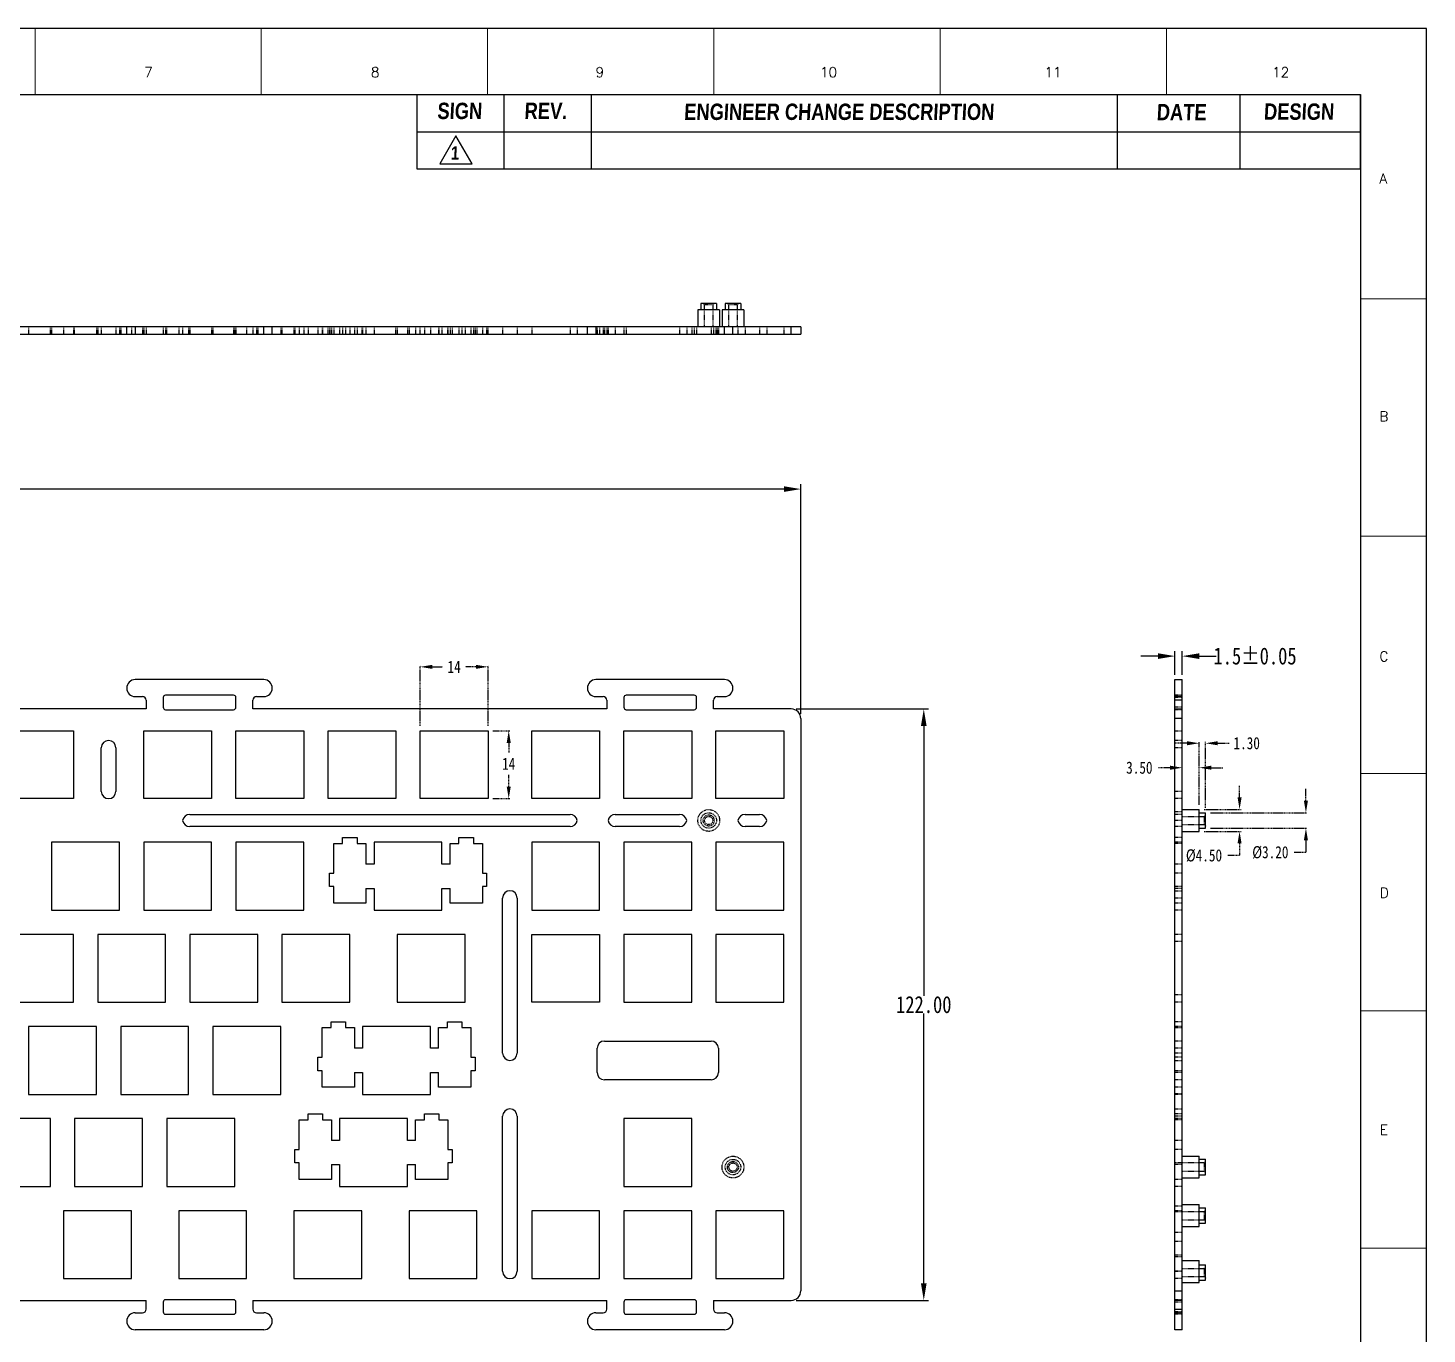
# Model space of a CAD drawing. Header units: inches. Extents: x 1504 to 2078, y -194 to 212.
# Drawn here: x 1789.7 to 2078.2, y -57.6 to 211.9 of the extents above; entities that cross this region are included whole.
import ezdxf
from ezdxf.enums import TextEntityAlignment as Align

# ---------------------------------------------------------------- set-up
doc = ezdxf.new("R2010")
doc.units = ezdxf.units.IN
doc.header["$LTSCALE"] = 0.64311
doc.header["$MEASUREMENT"] = 0
doc.header["$PDMODE"] = 3
doc.header["$PDSIZE"] = 0.3125
doc.linetypes.add('CENTER', pattern=[0.6, 0.375, -0.075, 0.075, -0.075])
doc.linetypes.add('HIDDEN', pattern=[0.2, 0.1, -0.1])
doc.layers.get('0').update_dxf_attribs({"linetype": 'CONTINUOUS'})
doc.layers.get('Defpoints').update_dxf_attribs({"linetype": 'CONTINUOUS'})
for name, color, linetype in [('DEFAULT_2', 8, 'HIDDEN'), ('TEXT', 6, 'CONTINUOUS'), ('中心线', 4, 'CENTER'), ('图层4', 2, 'CONTINUOUS')]:
    doc.layers.add(name, color=color, linetype=linetype)
doc.styles.add('POSITION', font='romanc.shx', dxfattribs={"height": 3})
doc.styles.get("Standard").update_dxf_attribs({"font": 'txt', "width": 0.8})
doc.styles.add('TEXT', font='arialbd.ttf', dxfattribs={"width": 0.8, "height": 4})
doc.dimstyles.get("Standard").update_dxf_attribs({"dimtxt": 0.15625, "dimasz": 0.1875, "dimexe": 0.125, "dimexo": 0.0625, "dimgap": 0.09, "dimtad": 0, "dimtih": 1, "dimtoh": 1, "dimzin": 4, "dimdsep": 46, "dimtxsty": 'Standard', "dimblk": '_FILLED', "dimblk1": '_FILLED', "dimblk2": '_FILLED', "dimcen": 0.09, "dimazin": 1, "dimtp": 0.01, "dimtm": 0.01, "dimtfac": 1, "dimtofl": 0, "dimtmove": 0, "dimatfit": 3, "dimldrblk": '_FILLED', "dimfxl": 1, "dimtolj": 1, "dimtzin": 4, "dimarcsym": 0})

# ---------------------------------------------------------------- blocks, each defined once
blk = doc.blocks.new('TITLE_MODIFY')
for p, q in [((-126.75, 0.16), (-126.75, -9.84)), ((-126.75, 0.16), (0, 0.16)), ((-115.05, 0.16), (-115.05, -9.84)), ((-103.35, 0.16), (-103.35, -9.84)), ((-32.65, 0.16), (-32.65, -9.74)), ((-16.2, 0.16), (-16.2, -9.84)), ((0, -9.84), (0, 0.16)), ((-126.75, -4.84), (0, -4.84)), ((-126.75, -9.84), (0, -9.84))]:
    blk.add_line(p, q)
at = {"layer": 'TEXT'}
blk.add_lwpolyline([(-121.5, -5.4), (-123.66, -9.15), (-119.33, -9.15)], close=True, dxfattribs=at)
at = {"style": 'TEXT', "oblique": 3, "width": 0.8}
for s, p in [('SIGN', (-124.03, -3.13)), ('REV.', (-112.33, -3.13)), ('ENGINEER CHANGE DESCRIPTION', (-90.88, -3.25)), ('DATE', (-27.39, -3.29)), ('DESIGN', (-12.99, -3.23))]:
    blk.add_text(s, height=2.2, dxfattribs=at).set_placement(p)
at = {"layer": 'TEXT', "style": 'TEXT', "oblique": 3, "width": 0.8}
blk.add_text('1', height=1.8, dxfattribs=at).set_placement((-122.22, -8.58))
blk = doc.blocks.new('_FILLED')
at = {"color": 0, "linetype": 'ByBlock'}
blk.add_solid([(0, 0), (-1, 0.167), (-1, -0.167)], dxfattribs=at)
blk = doc.blocks.new('*D7')
at = {"layer": 'Defpoints', "color": 0}
for p in [(1949.06, 116.74), (1601.06, 69.38), (1949.06, 69.38)]:
    blk.add_point(p, dxfattribs=at)
at = {"layer": '图层4', "color": 4, "lineweight": -2}
for p, q in [((1601.06, 70.38), (1601.06, 117.74)), ((1604.56, 116.74), (1768.44, 116.74)), ((1945.56, 116.74), (1781.68, 116.74)), ((1949.06, 70.38), (1949.06, 117.74))]:
    blk.add_line(p, q, dxfattribs=at)
at = {"layer": '图层4', "color": 4, "lineweight": -2, "xscale": 3.5, "yscale": 3.5, "zscale": 3.5, "rotation": 180}
blk.add_blockref('_FILLED', (1601.06, 116.74), dxfattribs=at)
at = {"layer": '图层4', "color": 4, "lineweight": -2, "xscale": 3.5, "yscale": 3.5, "zscale": 3.5}
blk.add_blockref('_FILLED', (1949.06, 116.74), dxfattribs=at)
at = {"layer": '图层4', "color": 6, "insert": (1775.06, 116.74), "char_height": 3.5, "attachment_point": 5}
blk.add_mtext('\\A1;348.00', dxfattribs=at)
blk = doc.blocks.new('*D8')
at = {"layer": 'Defpoints', "color": 0}
for p in [(1947.06, 71.38), (1947.06, -50.62), (1974.41, -50.62)]:
    blk.add_point(p, dxfattribs=at)
at = {"layer": '图层4', "color": 4, "lineweight": -2}
for p, q in [((1948.06, 71.38), (1975.41, 71.38)), ((1974.41, 67.88), (1974.41, 12.22)), ((1974.41, -47.12), (1974.41, 8.54)), ((1948.06, -50.62), (1975.41, -50.62))]:
    blk.add_line(p, q, dxfattribs=at)
at = {"layer": '图层4', "color": 4, "lineweight": -2, "xscale": 3.5, "yscale": 3.5, "zscale": 3.5}
for p, rotation in [((1974.41, 71.38), 90), ((1974.41, -50.62), 270)]:
    blk.add_blockref('_FILLED', p, dxfattribs=dict(at, rotation=rotation))
at = {"layer": '图层4', "color": 6, "insert": (1974.41, 10.38), "char_height": 3.5, "attachment_point": 5}
blk.add_mtext('\\A1;122.00', dxfattribs=at)
blk = doc.blocks.new('*D9')
at = {"layer": 'Defpoints', "color": 0}
for p in [(2027.7, 82.28), (2026.2, 77.43), (2027.7, 77.43)]:
    blk.add_point(p, dxfattribs=at)
at = {"layer": '图层4', "color": 4, "lineweight": -2}
for p, q in [((2022.7, 82.28), (2019.2, 82.28)), ((2026.2, 78.43), (2026.2, 83.28)), ((2027.7, 78.43), (2027.7, 83.28)), ((2031.2, 82.28), (2034.7, 82.28))]:
    blk.add_line(p, q, dxfattribs=at)
at = {"layer": '图层4', "color": 4, "lineweight": -2, "xscale": 3.5, "yscale": 3.5, "zscale": 3.5}
blk.add_blockref('_FILLED', (2026.2, 82.28), dxfattribs=at)
at = {"layer": '图层4', "color": 4, "lineweight": -2, "xscale": 3.5, "yscale": 3.5, "zscale": 3.5, "rotation": 180}
blk.add_blockref('_FILLED', (2027.7, 82.28), dxfattribs=at)
at = {"layer": '图层4', "color": 6, "insert": (2042.72, 82.28), "char_height": 3.5, "attachment_point": 5}
blk.add_mtext('\\A1;1.5%%P0.05', dxfattribs=at)
blk = doc.blocks.new('*D16')
at = {"layer": 'Defpoints', "color": 0}
for p in [(2032.5, 49.98), (2032.5, 46.78), (2053.21, 46.78)]:
    blk.add_point(p, dxfattribs=at)
at = {"layer": '中心线', "color": 4, "lineweight": -2}
for p, q in [((2053.21, 52.48), (2053.21, 54.98)), ((2033.5, 49.98), (2053.51, 49.98)), ((2033.5, 46.78), (2053.51, 46.78)), ((2053.21, 44.28), (2053.21, 41.78)), ((2053.21, 41.78), (2050.71, 41.78))]:
    blk.add_line(p, q, dxfattribs=at)
at = {"layer": '中心线', "color": 4, "lineweight": -2, "xscale": 2.5, "yscale": 2.5, "zscale": 2.5}
for p, rotation in [((2053.21, 49.98), 270), ((2053.21, 46.78), 90)]:
    blk.add_blockref('_FILLED', p, dxfattribs=dict(at, rotation=rotation))
at = {"layer": '中心线', "color": 6, "insert": (2045.88, 41.78), "char_height": 2.5, "attachment_point": 5}
blk.add_mtext('\\A1;%%C3.20', dxfattribs=at)
blk = doc.blocks.new('*D17')
at = {"layer": 'Defpoints', "color": 0}
for p in [(2031.2, 50.63), (2031.2, 46.13), (2039.53, 46.13)]:
    blk.add_point(p, dxfattribs=at)
at = {"layer": '中心线', "color": 4, "lineweight": -2}
for p, q in [((2039.53, 53.13), (2039.53, 55.63)), ((2032.2, 50.63), (2039.83, 50.63)), ((2032.2, 46.13), (2039.83, 46.13)), ((2039.53, 43.63), (2039.53, 41.13)), ((2039.53, 41.13), (2037.03, 41.13))]:
    blk.add_line(p, q, dxfattribs=at)
at = {"layer": '中心线', "color": 4, "lineweight": -2, "xscale": 2.5, "yscale": 2.5, "zscale": 2.5}
for p, rotation in [((2039.53, 50.63), 270), ((2039.53, 46.13), 90)]:
    blk.add_blockref('_FILLED', p, dxfattribs=dict(at, rotation=rotation))
at = {"layer": '中心线', "color": 6, "insert": (2032.19, 41.13), "char_height": 2.5, "attachment_point": 5}
blk.add_mtext('\\A1;%%C4.50', dxfattribs=at)
blk = doc.blocks.new('*D18')
at = {"layer": 'Defpoints', "color": 0}
for p in [(2027.7, 59.26), (2027.7, 51.8), (2031.2, 50.63)]:
    blk.add_point(p, dxfattribs=at)
at = {"layer": '中心线', "color": 4, "lineweight": -2}
for p, q in [((2025.2, 59.26), (2022.7, 59.26)), ((2027.7, 52.8), (2027.7, 59.56)), ((2031.2, 51.63), (2031.2, 59.56)), ((2033.7, 59.26), (2036.2, 59.26))]:
    blk.add_line(p, q, dxfattribs=at)
at = {"layer": '中心线', "color": 4, "lineweight": -2, "xscale": 2.5, "yscale": 2.5, "zscale": 2.5}
blk.add_blockref('_FILLED', (2027.7, 59.26), dxfattribs=at)
at = {"layer": '中心线', "color": 4, "lineweight": -2, "xscale": 2.5, "yscale": 2.5, "zscale": 2.5, "rotation": 180}
blk.add_blockref('_FILLED', (2031.2, 59.26), dxfattribs=at)
at = {"layer": '中心线', "color": 6, "insert": (2018.86, 59.26), "char_height": 2.5, "attachment_point": 5}
blk.add_mtext('\\A1;3.50', dxfattribs=at)
blk = doc.blocks.new('*D19')
at = {"layer": 'Defpoints', "color": 0}
for p in [(2032.5, 64.31), (2031.2, 50.63), (2032.5, 49.98)]:
    blk.add_point(p, dxfattribs=at)
at = {"layer": '中心线', "color": 4, "lineweight": -2}
for p, q in [((2028.7, 64.31), (2026.2, 64.31)), ((2031.2, 51.63), (2031.2, 64.61)), ((2032.5, 50.98), (2032.5, 64.61)), ((2035, 64.31), (2037.5, 64.31))]:
    blk.add_line(p, q, dxfattribs=at)
at = {"layer": '中心线', "color": 4, "lineweight": -2, "xscale": 2.5, "yscale": 2.5, "zscale": 2.5}
blk.add_blockref('_FILLED', (2031.2, 64.31), dxfattribs=at)
at = {"layer": '中心线', "color": 4, "lineweight": -2, "xscale": 2.5, "yscale": 2.5, "zscale": 2.5, "rotation": 180}
blk.add_blockref('_FILLED', (2032.5, 64.31), dxfattribs=at)
at = {"layer": '中心线', "color": 6, "insert": (2041, 64.31), "char_height": 2.5, "attachment_point": 5}
blk.add_mtext('\\A1;1.30', dxfattribs=at)
blk = doc.blocks.new('*D20')
at = {"layer": 'Defpoints', "color": 0}
for p in [(1884.56, 80.07), (1870.56, 66.88), (1884.56, 66.88)]:
    blk.add_point(p, dxfattribs=at)
at = {"layer": '中心线', "color": 4, "lineweight": -2}
for p, q in [((1870.56, 67.88), (1870.56, 80.37)), ((1873.06, 80.07), (1875.23, 80.07)), ((1882.06, 80.07), (1879.89, 80.07)), ((1884.56, 67.88), (1884.56, 80.37))]:
    blk.add_line(p, q, dxfattribs=at)
at = {"layer": '中心线', "color": 4, "lineweight": -2, "xscale": 2.5, "yscale": 2.5, "zscale": 2.5, "rotation": 180}
blk.add_blockref('_FILLED', (1870.56, 80.07), dxfattribs=at)
at = {"layer": '中心线', "color": 4, "lineweight": -2, "xscale": 2.5, "yscale": 2.5, "zscale": 2.5}
blk.add_blockref('_FILLED', (1884.56, 80.07), dxfattribs=at)
at = {"layer": '中心线', "color": 6, "insert": (1877.56, 80.07), "char_height": 2.5, "attachment_point": 5}
blk.add_mtext('\\A1;14', dxfattribs=at)
blk = doc.blocks.new('*D21')
at = {"layer": 'Defpoints', "color": 0}
for p in [(1884.56, 66.88), (1884.56, 52.88), (1888.82, 52.88)]:
    blk.add_point(p, dxfattribs=at)
at = {"layer": '中心线', "color": 4, "lineweight": -2}
for p, q in [((1885.56, 66.88), (1889.12, 66.88)), ((1888.82, 64.38), (1888.82, 62.33)), ((1888.82, 55.38), (1888.82, 57.83)), ((1885.56, 52.88), (1889.12, 52.88))]:
    blk.add_line(p, q, dxfattribs=at)
at = {"layer": '中心线', "color": 4, "lineweight": -2, "xscale": 2.5, "yscale": 2.5, "zscale": 2.5}
for p, rotation in [((1888.82, 66.88), 90), ((1888.82, 52.88), 270)]:
    blk.add_blockref('_FILLED', p, dxfattribs=dict(at, rotation=rotation))
at = {"layer": '中心线', "color": 6, "insert": (1888.82, 60.08), "char_height": 2.5, "attachment_point": 5}
blk.add_mtext('\\A1;14', dxfattribs=at)

msp = doc.modelspace()

# ---------------------------------------------------------------- linework, layer by layer
for p, q in [((2078.08, 211.75), (1504.338, 211.75)), ((2078.08, 211.75), (1504.338, 211.75)), ((2078.08, -193.485), (2078.08, 211.75)), ((2078.08, -193.485), (2078.08, 211.75)), ((1517.982, 198.106), (2064.436, 198.106)), ((2064.436, 198.106), (2064.436, -179.841))]:
    msp.add_line(p, q)
at = {"color": 7, "linetype": 'Continuous'}
for p, q in [((1932.311, 153.714), (1927.811, 153.714)), ((1927.811, 153.714), (1927.811, 150.214)), ((1931.661, 155.014), (1928.461, 155.014)), ((1928.461, 155.014), (1928.461, 153.714)), ((1931.661, 155.014), (1931.661, 153.714)), ((1932.311, 153.714), (1932.311, 150.214)), ((1937.311, 153.714), (1932.811, 153.714)), ((1932.811, 153.714), (1932.811, 150.214)), ((1936.661, 155.014), (1933.461, 155.014)), ((1933.461, 155.014), (1933.461, 153.714)), ((1936.661, 155.014), (1936.661, 153.714)), ((1937.311, 153.714), (1937.311, 150.214)), ((1949.061, 150.214), (1601.061, 150.214)), ((1810.061, 148.714), (1810.061, 150.214)), ((1811.811, 150.214), (1811.811, 148.714)), ((1838.311, 148.714), (1838.311, 150.214)), ((1840.061, 148.714), (1840.061, 150.214)), ((1905.061, 148.714), (1905.061, 150.214)), ((1906.811, 150.214), (1906.811, 148.714)), ((1933.311, 148.714), (1933.311, 150.214)), ((1935.061, 148.714), (1935.061, 150.214)), ((1947.061, 148.714), (1947.061, 150.214)), ((1949.061, 150.214), (1949.061, 148.714)), ((1601.061, 148.714), (1949.061, 148.714)), ((1838.311, 77.43), (1811.811, 77.43)), ((1933.311, 77.43), (1906.811, 77.43)), ((2026.198, -56.67), (2026.198, 77.43)), ((2026.198, 77.43), (2027.698, 77.43)), ((2027.698, -56.67), (2027.698, 77.43)), ((1811.811, 73.93), (1813.311, 73.93)), ((1814.061, 73.18), (1814.061, 71.38)), ((1817.561, 73.73), (1817.561, 71.73)), ((1832.061, 74.23), (1818.061, 74.23)), ((1832.561, 71.73), (1832.561, 73.73)), ((1836.061, 71.38), (1836.061, 73.18)), ((1836.811, 73.93), (1838.311, 73.93)), ((1906.811, 73.93), (1908.311, 73.93)), ((1909.061, 73.18), (1909.061, 71.38)), ((1912.561, 73.73), (1912.561, 71.73)), ((1927.061, 74.23), (1913.061, 74.23)), ((1927.561, 71.73), (1927.561, 73.73)), ((1931.061, 71.38), (1931.061, 73.18)), ((1931.811, 73.93), (1933.311, 73.93)), ((2027.698, 73.93), (2026.198, 73.93)), ((2027.698, 73.18), (2026.198, 73.18)), ((1814.061, 71.38), (1741.061, 71.38)), ((1818.061, 71.23), (1832.061, 71.23)), ((1909.061, 71.38), (1836.061, 71.38)), ((1913.061, 71.23), (1927.061, 71.23)), ((1947.061, 71.38), (1931.061, 71.38)), ((1949.061, 69.38), (1949.061, -48.62)), ((2026.198, 71.38), (2027.698, 71.38)), ((2027.698, 69.38), (2026.198, 69.38)), ((1785.061, 66.88), (1799.061, 66.88)), ((1799.061, 66.88), (1799.061, 52.88)), ((1813.561, 52.88), (1813.561, 66.88)), ((1813.561, 66.88), (1827.561, 66.88)), ((1827.561, 66.88), (1827.561, 52.88)), ((1832.561, 52.88), (1832.561, 66.88)), ((1832.561, 66.88), (1846.561, 66.88)), ((1846.561, 66.88), (1846.561, 52.88)), ((1851.561, 66.88), (1865.561, 66.88)), ((1851.561, 52.88), (1851.561, 66.88)), ((1865.561, 66.88), (1865.561, 52.88)), ((1870.561, 66.88), (1884.561, 66.88)), ((1870.561, 52.88), (1870.561, 66.88)), ((1884.561, 66.88), (1884.561, 52.88)), ((1893.561, 66.88), (1907.561, 66.88)), ((1893.561, 52.88), (1893.561, 66.88)), ((1907.561, 66.88), (1907.561, 52.88)), ((1912.561, 66.88), (1926.561, 66.88)), ((1912.561, 52.88), (1912.561, 66.88)), ((1926.561, 66.88), (1926.561, 52.88)), ((1931.561, 66.88), (1945.561, 66.88)), ((1931.561, 52.88), (1931.561, 66.88)), ((1945.561, 66.88), (1945.561, 52.88)), ((1804.811, 54.38), (1804.811, 63.38)), ((1807.811, 63.38), (1807.811, 54.38)), ((1799.061, 52.88), (1785.061, 52.88)), ((1827.561, 52.88), (1813.561, 52.88)), ((1846.561, 52.88), (1832.561, 52.88)), ((1865.561, 52.88), (1851.561, 52.88)), ((1884.561, 52.88), (1870.561, 52.88)), ((1907.561, 52.88), (1893.561, 52.88)), ((1926.561, 52.88), (1912.561, 52.88)), ((1945.561, 52.88), (1931.561, 52.88)), ((1823.061, 49.63), (1901.482, 49.63)), ((1910.786, 49.63), (1924.061, 49.63)), ((1937.561, 49.63), (1940.561, 49.63)), ((2027.698, 50.63), (2031.198, 50.63)), ((2031.198, 46.131), (2031.198, 50.629)), ((2031.198, 49.98), (2032.498, 49.98)), ((2032.498, 46.78), (2032.498, 49.98)), ((1901.482, 47.13), (1823.061, 47.13)), ((1924.061, 47.13), (1910.786, 47.13)), ((1940.561, 47.13), (1937.561, 47.13)), ((2031.198, 46.78), (2032.498, 46.78)), ((1794.561, 43.88), (1794.561, 29.88)), ((1808.561, 43.88), (1794.561, 43.88)), ((1808.561, 29.88), (1808.561, 43.88)), ((1813.561, 43.88), (1813.561, 29.88)), ((1827.561, 43.88), (1813.561, 43.88)), ((1827.561, 29.88), (1827.561, 43.88)), ((1846.561, 43.88), (1832.561, 43.88)), ((1832.561, 43.88), (1832.561, 29.88)), ((1846.561, 29.88), (1846.561, 43.88)), ((1852.736, 43.64), (1854.561, 43.64)), ((1852.736, 37.54), (1852.736, 43.64)), ((1854.561, 44.84), (1857.561, 44.84)), ((1854.561, 43.64), (1854.561, 44.84)), ((1857.561, 44.84), (1857.561, 43.64)), ((1857.561, 43.64), (1859.386, 43.64)), ((1859.386, 43.64), (1859.386, 39.38)), ((1875.061, 43.88), (1861.061, 43.88)), ((1861.061, 43.88), (1861.061, 39.38)), ((1875.061, 39.38), (1875.061, 43.88)), ((1876.736, 43.64), (1878.561, 43.64)), ((1876.736, 39.38), (1876.736, 43.64)), ((1878.561, 44.84), (1881.561, 44.84)), ((1878.561, 43.64), (1878.561, 44.84)), ((1881.561, 44.84), (1881.561, 43.64)), ((1881.561, 43.64), (1883.386, 43.64)), ((1883.386, 43.64), (1883.386, 37.54)), ((1907.561, 43.88), (1893.561, 43.88)), ((1893.561, 43.88), (1893.561, 29.88)), ((1907.561, 29.88), (1907.561, 43.88)), ((1926.561, 43.88), (1912.561, 43.88)), ((1912.561, 43.88), (1912.561, 29.88)), ((1926.561, 29.88), (1926.561, 43.88)), ((1945.561, 43.88), (1931.561, 43.88)), ((1931.561, 43.88), (1931.561, 29.88)), ((1945.561, 29.88), (1945.561, 43.88)), ((2027.698, 46.13), (2031.198, 46.13)), ((1851.861, 37.54), (1852.736, 37.54)), ((1851.861, 34.74), (1851.861, 37.54)), ((1861.061, 39.38), (1859.386, 39.38)), ((1876.736, 39.38), (1875.061, 39.38)), ((1883.386, 37.54), (1884.261, 37.54)), ((1884.261, 37.54), (1884.261, 34.74)), ((1852.736, 34.74), (1851.861, 34.74)), ((1852.736, 31.34), (1852.736, 34.74)), ((1884.261, 34.74), (1883.386, 34.74)), ((1883.386, 34.74), (1883.386, 31.34)), ((1859.386, 34.38), (1861.061, 34.38)), ((1859.386, 34.38), (1859.386, 31.34)), ((1861.061, 34.38), (1861.061, 29.88)), ((1875.061, 34.38), (1876.736, 34.38)), ((1875.061, 29.88), (1875.061, 34.38)), ((1876.736, 31.34), (1876.736, 34.38)), ((1887.561, 0.38), (1887.561, 32.38)), ((1890.561, 32.38), (1890.561, 0.38)), ((1794.561, 29.88), (1808.561, 29.88)), ((1813.561, 29.88), (1827.561, 29.88)), ((1832.561, 29.88), (1846.561, 29.88)), ((1859.386, 31.34), (1852.736, 31.34)), ((1861.061, 29.88), (1875.061, 29.88)), ((1883.386, 31.34), (1876.736, 31.34)), ((1893.561, 29.88), (1907.561, 29.88)), ((1912.561, 29.88), (1926.561, 29.88)), ((1931.561, 29.88), (1945.561, 29.88)), ((1799.061, 24.88), (1785.061, 24.88)), ((1799.061, 10.88), (1799.061, 24.88)), ((1818.061, 24.88), (1804.061, 24.88)), ((1804.061, 24.88), (1804.061, 10.88)), ((1818.061, 10.88), (1818.061, 24.88)), ((1837.061, 24.88), (1823.061, 24.88)), ((1823.061, 24.88), (1823.061, 10.88)), ((1837.061, 10.88), (1837.061, 24.88)), ((1856.061, 24.88), (1842.061, 24.88)), ((1842.061, 24.88), (1842.061, 10.88)), ((1856.061, 10.88), (1856.061, 24.88)), ((1879.811, 24.88), (1865.811, 24.88)), ((1865.811, 24.88), (1865.811, 10.88)), ((1879.811, 10.88), (1879.811, 24.88)), ((1893.561, 24.88), (1907.561, 24.88)), ((1893.561, 10.88), (1893.561, 24.88)), ((1907.561, 24.88), (1907.561, 10.88)), ((1926.561, 24.88), (1912.561, 24.88)), ((1912.561, 24.88), (1912.561, 10.88)), ((1926.561, 10.88), (1926.561, 24.88)), ((1945.561, 24.88), (1931.561, 24.88)), ((1931.561, 24.88), (1931.561, 10.88)), ((1945.561, 10.88), (1945.561, 24.88)), ((1785.061, 10.88), (1799.061, 10.88)), ((1804.061, 10.88), (1818.061, 10.88)), ((1823.061, 10.88), (1837.061, 10.88)), ((1842.061, 10.88), (1856.061, 10.88)), ((1865.811, 10.88), (1879.811, 10.88)), ((1907.561, 10.88), (1893.561, 10.88)), ((1912.561, 10.88), (1926.561, 10.88)), ((1931.561, 10.88), (1945.561, 10.88)), ((1803.811, 5.88), (1789.811, 5.88)), ((1789.811, 5.88), (1789.811, -8.12)), ((1803.811, -8.12), (1803.811, 5.88)), ((1822.811, 5.88), (1808.811, 5.88)), ((1808.811, 5.88), (1808.811, -8.12)), ((1822.811, -8.12), (1822.811, 5.88)), ((1841.811, 5.88), (1827.811, 5.88)), ((1827.811, 5.88), (1827.811, -8.12)), ((1841.811, -8.12), (1841.811, 5.88)), ((1852.181, 6.84), (1855.181, 6.84)), ((1852.181, 5.64), (1852.181, 6.84)), ((1855.181, 6.84), (1855.181, 5.64)), ((1872.681, 5.88), (1858.681, 5.88)), ((1858.681, 5.88), (1858.681, 1.38)), ((1872.681, 1.38), (1872.681, 5.88)), ((1876.181, 6.84), (1879.181, 6.84)), ((1876.181, 5.64), (1876.181, 6.84)), ((1879.181, 6.84), (1879.181, 5.64)), ((1850.356, 5.64), (1852.181, 5.64)), ((1850.356, -0.46), (1850.356, 5.64)), ((1855.181, 5.64), (1857.006, 5.64)), ((1857.006, 5.64), (1857.006, 1.38)), ((1874.356, 5.64), (1876.181, 5.64)), ((1874.356, 1.38), (1874.356, 5.64)), ((1879.181, 5.64), (1881.006, 5.64)), ((1881.006, 5.64), (1881.006, -0.46)), ((1858.681, 1.38), (1857.006, 1.38)), ((1874.356, 1.38), (1872.681, 1.38)), ((1907.061, -3.62), (1907.061, 1.38)), ((1908.561, 2.88), (1930.561, 2.88)), ((1932.061, 1.38), (1932.061, -3.62)), ((1849.481, -0.46), (1850.356, -0.46)), ((1849.481, -3.26), (1849.481, -0.46)), ((1881.006, -0.46), (1881.881, -0.46)), ((1881.881, -0.46), (1881.881, -3.26)), ((1850.356, -3.26), (1849.481, -3.26)), ((1850.356, -6.66), (1850.356, -3.26)), ((1857.006, -3.62), (1858.681, -3.62)), ((1857.006, -3.62), (1857.006, -6.66)), ((1858.681, -3.62), (1858.681, -8.12)), ((1872.681, -3.62), (1874.356, -3.62)), ((1872.681, -8.12), (1872.681, -3.62)), ((1874.356, -6.66), (1874.356, -3.62)), ((1881.881, -3.26), (1881.006, -3.26)), ((1881.006, -3.26), (1881.006, -6.66)), ((1930.561, -5.12), (1908.561, -5.12)), ((1789.811, -8.12), (1803.811, -8.12)), ((1808.811, -8.12), (1822.811, -8.12)), ((1827.811, -8.12), (1841.811, -8.12)), ((1857.006, -6.66), (1850.356, -6.66)), ((1858.681, -8.12), (1872.681, -8.12)), ((1881.006, -6.66), (1874.356, -6.66)), ((1794.311, -13.12), (1780.311, -13.12)), ((1794.311, -27.12), (1794.311, -13.12)), ((1813.311, -13.12), (1799.311, -13.12)), ((1799.311, -13.12), (1799.311, -27.12)), ((1813.311, -27.12), (1813.311, -13.12)), ((1832.311, -13.12), (1818.311, -13.12)), ((1818.311, -13.12), (1818.311, -27.12)), ((1832.311, -27.12), (1832.311, -13.12)), ((1845.606, -13.36), (1847.431, -13.36)), ((1845.606, -19.46), (1845.606, -13.36)), ((1847.431, -12.16), (1850.431, -12.16)), ((1847.431, -13.36), (1847.431, -12.16)), ((1850.431, -12.16), (1850.431, -13.36)), ((1850.431, -13.36), (1852.256, -13.36)), ((1852.256, -13.36), (1852.256, -17.62)), ((1867.931, -13.12), (1853.931, -13.12)), ((1853.931, -13.12), (1853.931, -17.62)), ((1867.931, -17.62), (1867.931, -13.12)), ((1869.606, -13.36), (1871.431, -13.36)), ((1869.606, -17.62), (1869.606, -13.36)), ((1871.431, -12.16), (1874.431, -12.16)), ((1871.431, -13.36), (1871.431, -12.16)), ((1874.431, -12.16), (1874.431, -13.36)), ((1874.431, -13.36), (1876.256, -13.36)), ((1876.256, -13.36), (1876.256, -19.46)), ((1887.561, -44.62), (1887.561, -12.62)), ((1890.561, -12.62), (1890.561, -44.62)), ((1926.561, -13.12), (1912.561, -13.12)), ((1912.561, -13.12), (1912.561, -27.12)), ((1926.561, -27.12), (1926.561, -13.12)), ((1844.731, -19.46), (1845.606, -19.46)), ((1844.731, -22.26), (1844.731, -19.46)), ((1853.931, -17.62), (1852.256, -17.62)), ((1869.606, -17.62), (1867.931, -17.62)), ((1876.256, -19.46), (1877.131, -19.46)), ((1877.131, -19.46), (1877.131, -22.26)), ((1845.606, -22.26), (1844.731, -22.26)), ((1845.606, -25.66), (1845.606, -22.26)), ((1852.256, -22.62), (1853.931, -22.62)), ((1852.256, -22.62), (1852.256, -25.66)), ((1853.931, -22.62), (1853.931, -27.12)), ((1867.931, -22.62), (1869.606, -22.62)), ((1867.931, -27.12), (1867.931, -22.62)), ((1869.606, -25.66), (1869.606, -22.62)), ((1877.131, -22.26), (1876.256, -22.26)), ((1876.256, -22.26), (1876.256, -25.66)), ((2027.698, -20.87), (2031.198, -20.87)), ((2031.198, -25.369), (2031.198, -20.871)), ((2031.198, -21.52), (2032.498, -21.52)), ((2032.498, -24.72), (2032.498, -21.52)), ((1852.256, -25.66), (1845.606, -25.66)), ((1876.256, -25.66), (1869.606, -25.66)), ((2027.698, -25.37), (2031.198, -25.37)), ((2031.198, -24.72), (2032.498, -24.72)), ((1780.311, -27.12), (1794.311, -27.12)), ((1799.311, -27.12), (1813.311, -27.12)), ((1818.311, -27.12), (1832.311, -27.12)), ((1853.931, -27.12), (1867.931, -27.12)), ((1912.561, -27.12), (1926.561, -27.12)), ((2027.698, -30.87), (2031.198, -30.87)), ((2031.198, -35.369), (2031.198, -30.871)), ((2031.198, -31.52), (2032.498, -31.52)), ((2032.498, -34.72), (2032.498, -31.52)), ((1811.011, -32.12), (1797.011, -32.12)), ((1797.011, -32.12), (1797.011, -46.12)), ((1811.011, -46.12), (1811.011, -32.12)), ((1834.761, -32.12), (1820.761, -32.12)), ((1820.761, -32.12), (1820.761, -46.12)), ((1834.761, -46.12), (1834.761, -32.12)), ((1858.511, -32.12), (1844.511, -32.12)), ((1844.511, -32.12), (1844.511, -46.12)), ((1858.511, -46.12), (1858.511, -32.12)), ((1882.261, -32.12), (1868.261, -32.12)), ((1868.261, -32.12), (1868.261, -46.12)), ((1882.261, -46.12), (1882.261, -32.12)), ((1907.561, -32.12), (1893.561, -32.12)), ((1893.561, -32.12), (1893.561, -46.12)), ((1907.561, -46.12), (1907.561, -32.12)), ((1926.561, -32.12), (1912.561, -32.12)), ((1912.561, -32.12), (1912.561, -46.12)), ((1926.561, -46.12), (1926.561, -32.12)), ((1945.561, -32.12), (1931.561, -32.12)), ((1931.561, -32.12), (1931.561, -46.12)), ((1945.561, -46.12), (1945.561, -32.12)), ((2027.698, -35.37), (2031.198, -35.37)), ((2031.198, -34.72), (2032.498, -34.72)), ((2027.698, -42.406), (2031.198, -42.406)), ((2031.198, -46.905), (2031.198, -42.406)), ((2031.198, -43.256), (2032.498, -43.256)), ((2032.498, -46.456), (2032.498, -43.256)), ((1797.011, -46.12), (1811.011, -46.12)), ((1820.761, -46.12), (1834.761, -46.12)), ((1844.511, -46.12), (1858.511, -46.12)), ((1868.261, -46.12), (1882.261, -46.12)), ((1893.561, -46.12), (1907.561, -46.12)), ((1912.561, -46.12), (1926.561, -46.12)), ((1931.561, -46.12), (1945.561, -46.12)), ((2026.198, -48.62), (2027.698, -48.62)), ((2027.698, -46.906), (2031.198, -46.906)), ((2031.198, -46.456), (2032.498, -46.456)), ((1741.061, -50.62), (1814.061, -50.62)), ((1814.061, -52.42), (1814.061, -50.62)), ((1817.561, -50.97), (1817.561, -52.97)), ((1832.061, -50.47), (1818.061, -50.47)), ((1832.561, -52.97), (1832.561, -50.97)), ((1836.061, -50.62), (1909.061, -50.62)), ((1836.061, -50.62), (1836.061, -52.42)), ((1909.061, -52.42), (1909.061, -50.62)), ((1912.561, -50.97), (1912.561, -52.97)), ((1927.061, -50.47), (1913.061, -50.47)), ((1927.561, -52.97), (1927.561, -50.97)), ((1931.061, -50.62), (1947.061, -50.62)), ((1931.061, -50.62), (1931.061, -52.42)), ((2027.698, -50.62), (2026.198, -50.62)), ((1811.811, -53.17), (1813.311, -53.17)), ((1818.061, -53.47), (1832.061, -53.47)), ((1836.811, -53.17), (1838.311, -53.17)), ((1906.811, -53.17), (1908.311, -53.17)), ((1913.061, -53.47), (1927.061, -53.47)), ((1931.811, -53.17), (1933.311, -53.17)), ((2026.198, -52.42), (2027.698, -52.42)), ((2026.198, -53.17), (2027.698, -53.17)), ((1838.311, -56.67), (1811.811, -56.67)), ((1933.311, -56.67), (1906.811, -56.67)), ((2027.698, -56.67), (2026.198, -56.67))]:
    msp.add_line(p, q, dxfattribs=at)
at = {"const_width": 0.205}
for points in [[(1791.141, 198.106), (1791.141, 211.75)], [(1837.804, 198.106), (1837.804, 211.75)], [(1884.468, 198.106), (1884.468, 211.75)], [(1931.131, 198.106), (1931.131, 211.75)], [(1977.795, 198.106), (1977.795, 211.75)], [(2024.458, 198.106), (2024.458, 211.75)], [(2064.436, 155.979), (2078.08, 155.979)], [(2064.436, 107.03), (2078.08, 107.03)], [(2064.436, 58.081), (2078.08, 58.081)], [(2078.08, 9.132), (2064.436, 9.132)], [(2064.436, -39.817), (2078.08, -39.817)]]:
    msp.add_lwpolyline(points, dxfattribs=at)
at = {"color": 7, "linetype": 'Continuous'}
for centre, radius, start, end in [((1811.811, 75.68), 1.75, 90, 270), ((1838.311, 75.68), 1.75, 270, 90), ((1906.811, 75.68), 1.75, 90, 270), ((1933.311, 75.68), 1.75, 270, 90), ((1813.311, 73.18), 0.75, 0, 90), ((1818.061, 73.73), 0.5, 90, 180), ((1832.061, 73.73), 0.5, 0, 90), ((1836.811, 73.18), 0.75, 90, 180), ((1908.311, 73.18), 0.75, 0, 90), ((1913.061, 73.73), 0.5, 90, 180), ((1927.061, 73.73), 0.5, 0, 90), ((1931.811, 73.18), 0.75, 90, 180), ((1818.061, 71.73), 0.5, 180, 270), ((1832.061, 71.73), 0.5, 270, 0), ((1913.061, 71.73), 0.5, 180, 270), ((1927.061, 71.73), 0.5, 270, 0), ((1947.061, 69.38), 2, 0, 90), ((1806.311, 63.38), 1.5, 0, 180), ((1806.311, 54.38), 1.5, 180, 0), ((1823.061, 48.13), 1.5, 90, 170.40593), ((1901.482, 48.13), 1.5, 9.59407, 90), ((1910.786, 48.13), 1.5, 90, 170.40593), ((1924.061, 48.13), 1.5, 9.59407, 90), ((1937.561, 48.13), 1.5, 90, 170.40593), ((1940.561, 48.13), 1.5, 9.59407, 90), ((1823.061, 48.63), 1.5, 189.59407, 270), ((1901.482, 48.63), 1.5, 270, 350.40593), ((1910.786, 48.63), 1.5, 189.59407, 270), ((1924.061, 48.63), 1.5, 270, 350.40593), ((1937.561, 48.63), 1.5, 189.59407, 270), ((1940.561, 48.63), 1.5, 270, 350.40593), ((1889.061, 32.38), 1.5, 0, 180), ((1889.061, 0.38), 1.5, 180, 0), ((1908.561, 1.38), 1.5, 90, 180), ((1930.561, 1.38), 1.5, 0, 90), ((1908.561, -3.62), 1.5, 180, 270), ((1930.561, -3.62), 1.5, 270, 0), ((1889.061, -12.62), 1.5, 0, 180), ((1889.061, -44.62), 1.5, 180, 0), ((1947.061, -48.62), 2, 270, 0), ((1818.061, -50.97), 0.5, 90, 180), ((1832.061, -50.97), 0.5, 0, 90), ((1913.061, -50.97), 0.5, 90, 180), ((1927.061, -50.97), 0.5, 0, 90), ((1811.811, -54.92), 1.75, 90, 270), ((1813.311, -52.42), 0.75, 270, 0), ((1818.061, -52.97), 0.5, 180, 270), ((1832.061, -52.97), 0.5, 270, 0), ((1836.811, -52.42), 0.75, 180, 270), ((1838.311, -54.92), 1.75, 270, 90), ((1906.811, -54.92), 1.75, 90, 270), ((1908.311, -52.42), 0.75, 270, 0), ((1913.061, -52.97), 0.5, 180, 270), ((1927.061, -52.97), 0.5, 270, 0), ((1931.811, -52.42), 0.75, 180, 270), ((1933.311, -54.92), 1.75, 270, 90)]:
    msp.add_arc(centre, radius, start, end, dxfattribs=at)
at = {"layer": 'DEFAULT_2', "color": 8, "linetype": 'HIDDEN'}
for p, q in [((1929.211, 154.714), (1928.911, 155.014)), ((1930.911, 154.714), (1929.211, 154.714)), ((1929.211, 150.214), (1929.211, 154.714)), ((1930.911, 154.714), (1931.211, 155.014)), ((1930.911, 154.714), (1930.911, 150.214)), ((1934.211, 154.714), (1933.911, 155.014)), ((1935.911, 154.714), (1934.211, 154.714)), ((1934.211, 150.214), (1934.211, 154.714)), ((1935.911, 154.714), (1936.211, 155.014)), ((1935.911, 154.714), (1935.911, 150.214)), ((1789.811, 150.214), (1789.811, 148.714)), ((1794.311, 148.714), (1794.311, 150.214)), ((1794.561, 150.214), (1794.561, 148.714)), ((1797.011, 150.214), (1797.011, 148.714)), ((1799.061, 150.214), (1799.061, 148.714)), ((1799.311, 148.714), (1799.311, 150.214)), ((1803.811, 150.214), (1803.811, 148.714)), ((1804.061, 150.214), (1804.061, 148.714)), ((1804.811, 150.214), (1804.811, 148.714)), ((1807.811, 150.214), (1807.811, 148.714)), ((1808.561, 150.214), (1808.561, 148.714)), ((1808.811, 150.214), (1808.811, 148.714)), ((1811.011, 150.214), (1811.011, 148.714)), ((1813.311, 150.214), (1813.311, 148.714)), ((1813.561, 150.214), (1813.561, 148.714)), ((1814.061, 150.214), (1814.061, 148.714)), ((1817.561, 150.214), (1817.561, 148.714)), ((1818.061, 150.214), (1818.061, 148.714)), ((1818.311, 148.714), (1818.311, 150.214)), ((1820.761, 150.214), (1820.761, 148.714)), ((1821.582, 150.214), (1821.582, 148.714)), ((1822.811, 150.214), (1822.811, 148.714)), ((1823.061, 150.214), (1823.061, 148.714)), ((1827.561, 150.214), (1827.561, 148.714)), ((1827.811, 150.214), (1827.811, 148.714)), ((1832.061, 150.214), (1832.061, 148.714)), ((1832.311, 148.714), (1832.311, 150.214)), ((1832.561, 150.214), (1832.561, 148.714)), ((1834.761, 150.214), (1834.761, 148.714)), ((1836.061, 150.214), (1836.061, 148.714)), ((1836.811, 150.214), (1836.811, 148.714)), ((1837.061, 150.214), (1837.061, 148.714)), ((1841.811, 150.214), (1841.811, 148.714)), ((1842.061, 150.214), (1842.061, 148.714)), ((1844.511, 150.214), (1844.511, 148.714)), ((1844.731, 150.214), (1844.731, 148.714)), ((1845.606, 150.214), (1845.606, 148.714)), ((1846.561, 150.214), (1846.561, 148.714)), ((1847.431, 150.214), (1847.431, 148.714)), ((1849.481, 150.214), (1849.481, 148.714)), ((1850.356, 150.214), (1850.356, 148.714)), ((1850.431, 150.214), (1850.431, 148.714)), ((1851.561, 148.714), (1851.561, 150.214)), ((1851.861, 150.214), (1851.861, 148.714)), ((1852.181, 150.214), (1852.181, 148.714)), ((1852.256, 150.214), (1852.256, 148.714)), ((1852.736, 150.214), (1852.736, 148.714)), ((1853.931, 150.214), (1853.931, 148.714)), ((1854.561, 150.214), (1854.561, 148.714)), ((1855.181, 150.214), (1855.181, 148.714)), ((1856.061, 150.214), (1856.061, 148.714)), ((1857.006, 150.214), (1857.006, 148.714)), ((1857.561, 150.214), (1857.561, 148.714)), ((1858.511, 150.214), (1858.511, 148.714)), ((1858.681, 150.214), (1858.681, 148.714)), ((1859.386, 150.214), (1859.386, 148.714)), ((1861.061, 150.214), (1861.061, 148.714)), ((1865.561, 148.714), (1865.561, 150.214)), ((1865.811, 150.214), (1865.811, 148.714)), ((1867.931, 150.214), (1867.931, 148.714)), ((1868.261, 150.214), (1868.261, 148.714)), ((1869.606, 150.214), (1869.606, 148.714)), ((1870.561, 148.714), (1870.561, 150.214)), ((1871.431, 150.214), (1871.431, 148.714)), ((1872.681, 150.214), (1872.681, 148.714)), ((1874.356, 150.214), (1874.356, 148.714)), ((1874.431, 150.214), (1874.431, 148.714)), ((1875.061, 150.214), (1875.061, 148.714)), ((1876.181, 150.214), (1876.181, 148.714)), ((1876.256, 150.214), (1876.256, 148.714)), ((1876.736, 150.214), (1876.736, 148.714)), ((1877.131, 150.214), (1877.131, 148.714)), ((1878.561, 150.214), (1878.561, 148.714)), ((1879.181, 150.214), (1879.181, 148.714)), ((1879.811, 150.214), (1879.811, 148.714)), ((1881.006, 150.214), (1881.006, 148.714)), ((1881.561, 150.214), (1881.561, 148.714)), ((1881.881, 150.214), (1881.881, 148.714)), ((1882.261, 150.214), (1882.261, 148.714)), ((1883.386, 150.214), (1883.386, 148.714)), ((1884.261, 150.214), (1884.261, 148.714)), ((1884.561, 148.714), (1884.561, 150.214)), ((1887.561, 150.214), (1887.561, 148.714)), ((1890.561, 150.214), (1890.561, 148.714)), ((1893.561, 150.214), (1893.561, 148.714)), ((1901.482, 150.214), (1901.482, 148.714)), ((1902.961, 150.214), (1902.961, 148.714)), ((1907.061, 150.214), (1907.061, 148.714)), ((1907.561, 150.214), (1907.561, 148.714)), ((1908.311, 150.214), (1908.311, 148.714)), ((1908.561, 150.214), (1908.561, 148.714)), ((1909.061, 150.214), (1909.061, 148.714)), ((1909.307, 150.214), (1909.307, 148.714)), ((1910.786, 150.214), (1910.786, 148.714)), ((1912.561, 150.214), (1912.561, 148.714)), ((1913.061, 150.214), (1913.061, 148.714)), ((1924.061, 150.214), (1924.061, 148.714)), ((1925.54, 150.214), (1925.54, 148.714)), ((1926.561, 150.214), (1926.561, 148.714)), ((1927.061, 150.214), (1927.061, 148.714)), ((1927.561, 150.214), (1927.561, 148.714)), ((1930.561, 150.214), (1930.561, 148.714)), ((1931.061, 150.214), (1931.061, 148.714)), ((1931.561, 150.214), (1931.561, 148.714)), ((1931.811, 150.214), (1931.811, 148.714)), ((1932.061, 150.214), (1932.061, 148.714)), ((1936.082, 150.214), (1936.082, 148.714)), ((1937.561, 150.214), (1937.561, 148.714)), ((1940.561, 150.214), (1940.561, 148.714)), ((1942.04, 150.214), (1942.04, 148.714)), ((1945.561, 150.214), (1945.561, 148.714)), ((2027.698, 74.23), (2026.198, 74.23)), ((2027.698, 73.73), (2026.198, 73.73)), ((2027.698, 71.73), (2026.198, 71.73)), ((2027.698, 71.23), (2026.198, 71.23)), ((2026.198, 66.88), (2027.698, 66.88)), ((2027.698, 64.88), (2026.198, 64.88)), ((2027.698, 63.38), (2026.198, 63.38)), ((2027.698, 54.38), (2026.198, 54.38)), ((2027.698, 52.88), (2026.198, 52.88)), ((2027.698, 50.13), (2026.198, 50.13)), ((2027.698, 49.63), (2026.198, 49.63)), ((2027.698, 49.23), (2032.198, 49.23)), ((2032.198, 49.23), (2032.498, 49.53)), ((2032.198, 49.23), (2032.198, 47.53)), ((2027.698, 48.38), (2026.198, 48.38)), ((2027.698, 47.13), (2026.198, 47.13)), ((2027.698, 47.53), (2032.198, 47.53)), ((2032.198, 47.53), (2032.498, 47.23)), ((2027.698, 44.84), (2026.198, 44.84)), ((2027.698, 43.88), (2026.198, 43.88)), ((2027.698, 43.64), (2026.198, 43.64)), ((2027.698, 39.38), (2026.198, 39.38)), ((2027.698, 37.54), (2026.198, 37.54)), ((2027.698, 34.74), (2026.198, 34.74)), ((2027.698, 34.38), (2026.198, 34.38)), ((2026.198, 33.88), (2027.698, 33.88)), ((2027.698, 32.38), (2026.198, 32.38)), ((2027.698, 31.34), (2026.198, 31.34)), ((2027.698, 29.88), (2026.198, 29.88)), ((2027.698, 24.88), (2026.198, 24.88)), ((2027.698, 23.38), (2026.198, 23.38)), ((2027.698, 12.38), (2026.198, 12.38)), ((2027.698, 10.88), (2026.198, 10.88)), ((2027.698, 6.84), (2026.198, 6.84)), ((2027.698, 5.88), (2026.198, 5.88)), ((2026.198, 5.68), (2027.698, 5.68)), ((2027.698, 5.64), (2026.198, 5.64)), ((2027.698, 2.88), (2026.198, 2.88)), ((2027.698, 1.38), (2026.198, 1.38)), ((2027.698, 0.38), (2026.198, 0.38)), ((2027.698, -0.46), (2026.198, -0.46)), ((2026.198, -1.12), (2027.698, -1.12)), ((2027.698, -3.26), (2026.198, -3.26)), ((2027.698, -3.62), (2026.198, -3.62)), ((2027.698, -5.12), (2026.198, -5.12)), ((2027.698, -6.66), (2026.198, -6.66)), ((2026.198, -7.92), (2027.698, -7.92)), ((2027.698, -8.12), (2026.198, -8.12)), ((2026.198, -11.12), (2027.698, -11.12)), ((2027.698, -12.16), (2026.198, -12.16)), ((2027.698, -12.62), (2026.198, -12.62)), ((2027.698, -13.12), (2026.198, -13.12)), ((2027.698, -13.36), (2026.198, -13.36)), ((2027.698, -17.62), (2026.198, -17.62)), ((2027.698, -19.46), (2026.198, -19.46)), ((2032.198, -22.27), (2026.198, -22.26)), ((2027.698, -22.62), (2026.198, -22.62)), ((2032.198, -22.27), (2032.498, -21.97)), ((2032.198, -22.27), (2032.198, -23.97)), ((2027.698, -25.66), (2026.198, -25.66)), ((2027.698, -23.97), (2032.198, -23.97)), ((2032.198, -23.97), (2032.498, -24.27)), ((2027.698, -27.12), (2026.198, -27.12)), ((2027.698, -31.16), (2026.198, -31.16)), ((2027.698, -32.12), (2026.198, -32.12)), ((2027.698, -32.36), (2026.198, -32.36)), ((2027.698, -32.27), (2032.198, -32.27)), ((2027.698, -33.97), (2032.198, -33.97)), ((2032.198, -32.27), (2032.498, -31.97)), ((2032.198, -32.27), (2032.198, -33.97)), ((2032.198, -33.97), (2032.498, -34.27)), ((2027.698, -36.62), (2026.198, -36.62)), ((2027.698, -38.46), (2026.198, -38.46)), ((2027.698, -41.26), (2026.198, -41.26)), ((2027.698, -41.62), (2026.198, -41.62)), ((2027.698, -44.62), (2026.198, -44.62)), ((2027.698, -44.66), (2026.198, -44.66)), ((2027.698, -46.12), (2026.198, -46.12)), ((2027.698, -44.006), (2032.198, -44.006)), ((2027.698, -45.706), (2032.198, -45.706)), ((2032.198, -44.006), (2032.498, -43.706)), ((2032.198, -44.006), (2032.198, -45.706)), ((2032.198, -45.706), (2032.498, -46.006)), ((2027.698, -50.47), (2026.198, -50.47)), ((2027.698, -50.97), (2026.198, -50.97)), ((2027.698, -52.97), (2026.198, -52.97)), ((2027.698, -53.47), (2026.198, -53.47))]:
    msp.add_line(p, q, dxfattribs=at)
for centre, radius in [((1930.061, 48.38), 2.25), ((1930.061, 48.38), 1.6), ((1930.061, 48.38), 1.15), ((1930.061, 48.38), 0.85), ((1935.061, -23.12), 2.25), ((1935.061, -23.12), 1.6), ((1935.061, -23.12), 1.15), ((1935.061, -23.12), 0.85)]:
    msp.add_circle(centre, radius, dxfattribs=at)

# ---------------------------------------------------------------- block references
at = {"xscale": 1.534981914577882, "yscale": 1.534981914577882, "zscale": 1.534981914577882}
msp.add_blockref('TITLE_MODIFY', (2064.436, 197.866), dxfattribs=at)

# ---------------------------------------------------------------- texts
at = {"style": 'POSITION'}
for s, height, p in [('7', 2.047, (1814.547, 202.73)), ('8', 2.047, (1861.287, 202.73)), ('9', 2.047, (1907.614, 202.73)), ('10', 2.0466, (1954.781, 202.73)), ('11', 2.0466, (2001.069, 202.73)), ('12', 2.0466, (2047.996, 202.73)), ('A', 2.047, (2069.169, 180.803)), ('B', 2.047, (2069.288, 131.737)), ('C', 2.047, (2069.288, 82.212)), ('D', 2.047, (2069.383, 33.458)), ('E', 2.047, (2069.288, -15.412))]:
    msp.add_text(s, height=height, dxfattribs=at).set_placement(p, align=Align.MIDDLE_CENTER)

# ---------------------------------------------------------------- dimensions: what is measured, and where the dimension line sits
at = {"layer": '中心线'}
dim = msp.add_linear_dim(base=(1884.561, 80.066), p1=(1870.561, 66.88), p2=(1884.561, 66.88), text='14', dimstyle='Standard', override={"dimtxt": 2.5, "dimasz": 2.5, "dimexe": 0.3, "dimexo": 1, "dimgap": 1, "dimzin": 0, "dimcen": 1, "dimclrd": 4, "dimclre": 4, "dimclrt": 6, "dimadec": 0, "dimazin": 0, "dimtp": 0, "dimtm": 0, "dimtzin": 0}, dxfattribs=at)
dim.commit()
dim.dimension.update_dxf_attribs({"geometry": '*D20', "text_midpoint": (1877.561, 80.066), "dimtype": 160})
dim = msp.add_linear_dim(base=(1888.816, 52.88), p1=(1884.561, 66.88), p2=(1884.561, 52.88), angle=90, text='14', dimstyle='Standard', override={"dimtxt": 2.5, "dimasz": 2.5, "dimexe": 0.3, "dimexo": 1, "dimgap": 1, "dimzin": 0, "dimcen": 1, "dimclrd": 4, "dimclre": 4, "dimclrt": 6, "dimadec": 0, "dimazin": 0, "dimtp": 0, "dimtm": 0, "dimtzin": 0}, dxfattribs=at)
dim.commit()
dim.dimension.update_dxf_attribs({"geometry": '*D21', "text_midpoint": (1888.816, 60.08), "dimtype": 160})
for base, p1, p2, picture, middle in [((2032.498, 64.309), (2031.198, 50.629), (2032.498, 49.98), '*D19', (2040.998, 64.309)), ((2027.698, 59.26), (2031.198, 50.63), (2027.698, 51.798), '*D18', (2018.865, 59.26))]:
    dim = msp.add_linear_dim(base=base, p1=p1, p2=p2, dimstyle='Standard', override={"dimtxt": 2.5, "dimasz": 2.5, "dimexe": 0.3, "dimexo": 1, "dimgap": 1, "dimzin": 0, "dimcen": 1, "dimclrd": 4, "dimclre": 4, "dimclrt": 6, "dimadec": 0, "dimazin": 0, "dimtp": 0, "dimtm": 0, "dimtzin": 0}, dxfattribs=at)
    dim.commit()
    dim.dimension.update_dxf_attribs({"geometry": picture, "text_midpoint": middle})
for base, p1, p2, picture, middle in [((2039.526, 46.131), (2031.198, 50.629), (2031.198, 46.131), '*D17', (2032.193, 41.131)), ((2053.212, 46.78), (2032.498, 49.98), (2032.498, 46.78), '*D16', (2045.879, 41.78))]:
    dim = msp.add_linear_dim(base=base, p1=p1, p2=p2, angle=90, text='%%C<>', dimstyle='Standard', override={"dimtxt": 2.5, "dimasz": 2.5, "dimexe": 0.3, "dimexo": 1, "dimgap": 1, "dimzin": 0, "dimcen": 1, "dimclrd": 4, "dimclre": 4, "dimclrt": 6, "dimadec": 0, "dimazin": 0, "dimtp": 0, "dimtm": 0, "dimtzin": 0}, dxfattribs=at)
    dim.commit()
    dim.dimension.update_dxf_attribs({"geometry": picture, "text_midpoint": middle})
at = {"layer": '图层4', "color": 2}
dim = msp.add_linear_dim(base=(1949.061, 116.74), p1=(1601.061, 69.38), p2=(1949.061, 69.38), dimstyle='Standard', override={"dimtxt": 3.5, "dimasz": 3.5, "dimexe": 1, "dimexo": 1, "dimzin": 0, "dimcen": 2.673, "dimclrd": 4, "dimclre": 4, "dimclrt": 6, "dimadec": 0, "dimazin": 0, "dimtp": 0, "dimtm": 0, "dimtfillclr": 2, "dimtzin": 0}, dxfattribs=at)
dim.commit()
dim.dimension.update_dxf_attribs({"geometry": '*D7', "text_midpoint": (1775.061, 116.74)})
dim = msp.add_linear_dim(base=(2027.698, 82.282), p1=(2026.198, 77.43), p2=(2027.698, 77.43), text='1.5%%P0.05', dimstyle='Standard', override={"dimtxt": 3.5, "dimasz": 3.5, "dimexe": 1, "dimexo": 1, "dimtad": 0, "dimtih": 1, "dimtoh": 1, "dimzin": 0, "dimcen": 2.673, "dimclrd": 4, "dimclre": 4, "dimclrt": 6, "dimadec": 0, "dimazin": 0, "dimtp": 0, "dimtm": 0, "dimtfillclr": 2, "dimtzin": 0}, dxfattribs=at)
dim.commit()
dim.dimension.update_dxf_attribs({"geometry": '*D9', "text_midpoint": (2042.721, 82.282)})
dim = msp.add_linear_dim(base=(1974.409, -50.62), p1=(1947.061, 71.38), p2=(1947.061, -50.62), angle=90, dimstyle='Standard', override={"dimtxt": 3.5, "dimasz": 3.5, "dimexe": 1, "dimexo": 1, "dimtad": 0, "dimtih": 1, "dimtoh": 1, "dimzin": 0, "dimcen": 2.673, "dimclrd": 4, "dimclre": 4, "dimclrt": 6, "dimadec": 0, "dimazin": 0, "dimtp": 0, "dimtm": 0, "dimtfillclr": 2, "dimtzin": 0}, dxfattribs=at)
dim.commit()
dim.dimension.update_dxf_attribs({"geometry": '*D8', "text_midpoint": (1974.409, 10.38)})

doc.saveas('drawing.dxf')
